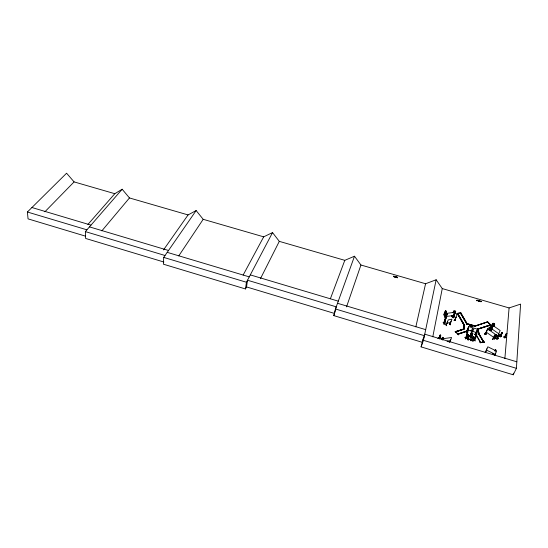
<?xml version="1.0" encoding="UTF-8"?>
<svg xmlns="http://www.w3.org/2000/svg" width="548" height="548" viewBox="0 0 548 548"><rect width="100%" height="100%" fill="white"/><g stroke="black" fill="none" stroke-linecap="round" stroke-linejoin="round"><path stroke-width="0.82" d="M471.225 335.239L470.862 336.102L470.259 335.15M445.003 320.868L445.394 320.005M496.228 335.472L496.022 334.712L493.96 338.582L495.31 338.089M464.231 324.943L464.033 329.019L463.601 328.916L463.807 324.841L464.231 324.943L464.04 329.184L455.34 332.019L455.169 331.698L464.081 329.081L455.34 332.019M444.983 320.121L445.51 319.539L445.168 321.409L445.017 320.039M423.7 337.089L421.083 346.884L513.243 374.791L516.408 368.331L520.6 304.113L509.085 307.942L442.263 288.577L436.153 279.768L425.577 283.741L360.94 265.013L354.494 256.217L344.795 260.334L279.302 241.36L272.534 232.592L263.691 236.839L203.192 219.31L196.143 210.562L163.708 257.402L163.379 264.184L245.483 288.96L246.545 286.933L247.497 280.22L336.232 306.832L334.794 312.634M494.919 350.713L495.776 349.939L495.152 351.172M481.021 301.818L481.082 301.215L480.918 301.715C480.356 299.893 480.418 302.585 480.575 301.195L480.945 301.653M513.243 374.791L513.36 373.161M479.137 300.763L478.973 300.784M478.685 301.058L478.52 300.53M478.308 300.9L478.603 301.153L478.5 300.667M478.603 301.153L478.589 300.647M478.712 300.934L479.205 301.297M476.883 300.742L476.952 300.112L476.986 300.77M477.164 300.489L477.582 300.304L477.534 300.729M478.199 300.468L477.74 300.681M504.859 358.659L509.085 307.942M394.416 276.377L394.67 276.884L394.656 276.425M497.762 335.492L498.968 334.643L498.009 335.828M502.228 332.725C503.194 331.067 498.543 341.315 502.338 332.636M395.197 276.665L394.992 277.11L395.17 276.589M440.613 336.109L440.695 335.397L440.037 335.081L438.818 338.472L440.147 335.177M445.257 311.497L445.49 312.771L446.093 312.134L444.784 315.333L444.168 314.216L445.373 311.004L445.846 310.846L445.976 311.935L444.736 315.251M443.113 337.684C443.113 340.267 441.661 337.219 442.887 337.287L443.127 338.616L442.613 339.904L443.099 338.465M445.414 320.895C445.969 318.422 443.75 321.34 445.449 320.813M445.593 320.429L445.462 319.32M474.52 340.308L475.842 337.301M483.932 341.788L484.062 342.123L480.027 342.603L484.11 342.021L483.692 342.349L478.842 334.205L479.26 334.068L478.027 329.17L477.534 329.108L475.294 334.444M475.623 334.355L475.383 334.547M475.685 333.821L475.616 335.027L475.691 333.835M473.657 340.294L475.349 340.849L473.684 340.226M476.137 334.794L474.479 334.232M474.472 340.424L476.671 335.335L477.445 329.375M475.308 338.568L476.089 332.602M474.123 337.506L472.903 340.781L471.328 340.178M474.28 337.554L473.958 336.821L472.595 337.006M467.93 328.547L466.78 331.8M470.787 338.691L470.664 340.746L470.78 338.828M472.766 337.061L471.273 340.294M474.404 325.827L467.108 323.676L474.472 325.663L474.541 326.457L487.412 321.964M490.583 324.779L477.274 329.238L490.583 324.779L487.693 321.847L474.335 326.238L474.472 325.663M473.047 340.13L472.958 341.356L473.02 340.192M465.697 331.492L467.389 331.978M465.752 337.739L465.684 338.89L465.622 337.643L467.766 332.54L468.615 326.622L466.574 331.848M466.622 331.061L457.868 334.02L466.786 331.382L458.073 334.246L466.622 331.061L466.547 332.259M466.519 332.328L466.574 331.198M471.335 339.623L471.17 340.815L471.314 339.671M471.431 340.329L472.801 337.006M468.074 339.952L468.554 338.027L468.054 339.959M468.232 339.979L468.478 338.13M470.595 339.794L468.424 338.917L470.657 339.582M471.376 337.054L469.636 336.678L470.492 334.643L471.835 334.472L471.732 335.445L470.616 335.116L471.266 334.307M470.677 334.65L469.869 336.602M245.483 288.96L246.436 282.247L272.534 232.592M468.622 335.575L467.3 338.815M468.67 335.492L467.506 338.691M467.465 339.411L467.567 338.205M465.684 338.89L465.827 337.746M466.43 335.78L467.293 329.855M467.259 335.171L467.876 334.739L468.8 335.588L467.417 338.856L465.786 338.315L467.108 335.075L465.978 338.287M487.693 321.847L474.356 326.176L467.054 324.019L467.17 323.512M445.517 321.142L444.839 320.854L445.271 319.847M445.962 311.189L445.64 312.045L445.88 311.065M445.421 320.135L445.079 320.998M446.88 313.84L446.483 314.573L446.812 313.716L446.997 314.792L445.497 318.443L446.894 314.593L446.764 313.497M479.767 301.236L480.322 301.29M432.79 336.815L442.263 288.577M470.65 339.678L468.424 338.993M421.083 346.884L423.46 340.329L436.153 279.768M396.868 277.555L396.978 277.048L397.307 277.672M396.951 277.651L396.958 277.117M397.437 277.781L397.567 277.206L397.355 277.685L397.081 277.151L397.286 277.74M502.139 332.465L501.584 333.239M395.348 277.22L394.813 276.788L395.19 277.048M395.444 276.658C396.074 276.658 395.012 277.356 395.8 277.13M393.423 276.733L393.663 276.165L393.443 276.665M393.868 276.226C393.594 277.439 394.587 275.76 393.717 276.596M415.843 326.841L425.577 283.741M478.856 300.66L479.055 301.304M335.458 308.983L424.426 335.705L422.063 342.253L333.807 315.621L335.458 308.983L354.494 256.217M393.772 276.219L394.06 276.267M394.656 276.487L393.957 276.37M395.238 277.172L395.553 277.22M471.766 326.122L472.328 325.546L471.766 326.122L472.047 326.553L471.938 325.724M469.979 325.533L470.54 324.95L469.979 325.533L470.259 325.957L470.143 325.128M396.793 277.315L396.478 276.918L396.3 277.295M346.528 306.88L360.94 265.013M333.807 315.621L334.588 313.463L246.545 286.933M330.376 298.77L344.795 260.334M443.455 314.189L444.935 314.12M445.373 311.004L444.216 314.319L445.846 310.846L446.017 312.127M444.079 315.408L445.634 315.347L444.106 315.34M444.36 316.84L445.819 316.73M445.12 316.97L446.764 313.518L446.319 314.216L446.75 314.977M443.037 322.669L444.51 322.553M446.435 313.716L445.236 316.86M445.873 318.922L445.086 317.778L445.764 319.005M444.997 318.059L446.545 318.025L445.01 318.004M445.038 319.463L443.88 322.806M437.996 338.397L439.592 338.205L438.016 338.328M445.134 319.532L443.812 322.676M445.469 318.436L447.449 313.244L455.299 312.216L453.189 317.422M443.675 323.916L445.236 323.738L443.709 323.984M445.565 319.669C445.928 322.388 442.64 327.259 445.668 320.484M439.599 338.801L440.688 336.171M439.66 338.911L440.702 335.39L440.647 336.314M446.654 325.704L445.757 324.491L446.572 325.718M441.647 339.342L442.51 337.5M441.709 339.452L442.462 337.369M442.928 339.972L443.428 338.664L451.607 337.506L449.593 342.61M449.524 323.738L450.518 324.868L449.6 323.717M452.326 317.244L453.806 317.196L452.264 317.244M447.463 321.916L446.223 325.149L448.216 319.943L451.99 319.142L449.99 324.169M449.84 324.368L451.1 321.142M452.929 316.73L453.71 317.936L452.984 316.785M453.073 317.361L454.326 314.052L453.354 317.285M456.95 313.422L460.752 312.689M454.867 320.361L456.059 317.045L454.819 320.258M454.792 320.354L456.833 315.189L455.039 312.093L453.189 317.244M457.395 313.792L457.868 313.614L464.32 324.916L463.896 324.95L457.395 313.792L457.813 313.757L464.32 324.916M460.436 313.168L460.916 312.997L467.403 324.272L466.978 324.3L460.436 313.168L460.861 313.141L467.403 324.272M449.764 341.849L450.799 339.445M455.169 331.698L463.875 328.862M455.45 331.814L458.58 334.664L458.286 334.849M463.807 324.841L464.183 325.08M396.67 277.309L396.32 277.233L396.697 277.178M463.896 324.95L457.45 313.648M463.601 328.916L464.088 328.889M466.978 324.3L460.498 313.024M467.054 324.019L474.424 326.012M477.219 300.653L477.397 300.283M477.37 300.352L477.212 300.557M478.205 300.647L477.767 300.53L478.301 300.585M466.478 331.917L468.732 326.615L477.753 329.28L475.438 334.369M470.437 325.546L470.04 325.163L469.876 325.567C469.259 325.992 469.314 324.204 470.526 324.937M469.294 325.656L469.951 325.074L469.787 325.478M469.383 325.738L470.04 325.163M470.218 325.957L470.314 325.533M472.232 326.142L471.828 325.759L471.664 326.156C471.054 326.587 471.116 324.806 472.314 325.526M471.081 326.245L471.739 325.67L471.575 326.067M471.177 326.334L471.828 325.759M466.533 337.938L464.807 337.506L466.526 337.952M472.013 326.553L472.109 326.129M467.417 339.335L467.54 338.267M469.663 336.732L471.355 337.109L469.67 336.671M472.054 335.054L471.184 337.123M471.321 337.164L472.191 335.143L471.835 334.458M472.794 340.685L474.13 337.465M472.766 340.726L474.171 337.417M483.994 342.322L479.144 334.184L478.027 329.17M479.192 334.218L478.692 334.164L477.534 329.108M478.842 334.205L479.185 334.081L484.042 342.226L483.692 342.349M480.206 342.836L484.11 342.021M480.452 342.569L480.795 342.445L480.452 342.569L475.623 334.294L475.965 334.287M484.898 333.246L486.295 334.225M485.74 333.65L484.754 334.287L485.795 333.561M486.686 330.8L485.439 334.102L487.535 328.841L495.056 334.122L492.645 339.212M485.425 334.102L487.836 328.649L492.892 324.916L490.549 330.547L491.974 327.32M485.631 333.814L486.74 331.314M490.405 324.861L487.439 321.902L490.59 325.135L477.514 329.396M489.933 329.56L491.378 330.485L489.981 329.512M490.405 330.444L492.673 325.3L500.18 330.519L496.563 338.76L497.762 338.116M490.885 330.074L489.96 330.78M479.205 301.119L479.048 300.736M485.535 351.953L487.823 346.809L496.639 351.11L494.68 355.405M485.692 352.083L486.973 348.747M492.323 339.644L493.296 338.856L492.357 339.575M495.529 335.28L493.995 338.623L495.598 335.294L496.474 334.575L495.255 338.205L496.577 335.027M495.83 338.726L494.734 337.534L495.851 338.671M495.974 338.171L497.248 339.246M497.57 338.219L498.968 334.67M497.639 338.28L498.954 334.664M498.338 338.739L497.098 337.595L498.372 338.671M501.406 333.931L502.098 332.403M502.208 333.143L501.221 334.027L502.42 332.65M495.735 350.802L495.776 349.939L495.365 350.138M495.728 350.802L495.776 349.966M494.529 355.33L495.741 353.076M505.914 334.266L504.297 337.479L505.503 336.835M505.838 335.006C506.201 332.91 507.503 333.561 505.77 334.294M505.414 336.89L504.359 337.513L506.722 333.383L505.359 337.006M505.448 336.952L506.749 333.773M506.099 337.397L504.783 336.39M260.41 278.754L279.302 241.36M243.141 275.062L263.691 236.839M485.829 351.405L485.144 352.433L485.802 351.474M472.321 334.588L471.554 334.616L472.328 334.595L472.623 333.979M498.358 335.349L498.694 334.862M394.738 276.809L394.711 276.452M394.197 276.665L394.17 276.322M178.744 255.916L203.192 219.31M495.125 350.631L495.474 350.145M502.283 332.307L499.927 336.451L501.036 335.89M496.139 334.739C495.961 335.499 495.159 337.082 495.782 335.78L496.18 335.321L495.248 336.301L495.173 335.876M163.516 249.909L188.074 214.926L196.143 210.562M495.385 335.753L496.248 335.027M440.524 335.198L440.27 336.198L440.578 335.335M101.846 230.866L129.465 197.944L188.074 214.926M501.927 332.513L499.886 336.417L501.091 335.773M506.633 334.218L505.667 335.116L505.544 334.787M163.879 262.026L85.611 238.442L85.365 231.605L122.149 189.231L129.465 197.944M87.899 224.468L114.813 193.697L122.149 189.231M502.057 333.109L501.331 333.492M396.574 277L396.485 277.404M471.033 335.191L470.568 335.814L471.979 335.657M471.212 325.628L472.164 325.957M468.04 334.855L467.684 335.719L468.225 334.917M44.915 211.761L74.096 181.902L114.813 193.697M440.476 334.972L440.023 335.684L440.462 336.499M495.152 335.814L495.817 335.171M495.556 336.541L496.214 335.89L495.125 336.684M85.529 236.161L28.051 218.871L27.4 212.008L66.582 173.209L74.096 181.902M447.99 341.733L448.298 341.431L447.853 341.514M471.102 334.444L470.622 333.917L471.41 333.711M496.262 335.39L495.426 335.671M470.383 335.52L471.451 335.218L471.807 335.869M467.876 334.739L467.232 335.54L467.478 335.958L468.348 335.876L468.437 334.903M473.383 336.664L472.732 337.472L472.972 337.883L473.849 337.801L473.945 336.835M484.829 334.342L485.692 333.574M488.967 329.999L491.488 328.129M494.008 338.452L495.262 338.027M500.372 335.328L501.708 336.356L500.406 335.26M499.954 336.28L502.016 332.526M497.714 338.226L496.618 338.787L498.981 334.657M497.783 336.054L497.913 336.376L498.872 335.472M471.588 336.369L470.232 336.609L469.869 335.958M468.595 336.088L467.807 336.424L466.882 335.575L467.814 336.445M474.095 338.013L472.732 338.185L472.383 337.506M495.07 350.994L495.611 350.09M493.419 338.027L494.536 339.171L493.44 337.972M490.59 325.135L477.301 329.177M446.819 315.306L446.168 315.038L446.141 314.141M445.031 319.443L445.462 319.34L444.839 320.505L445.271 321.279M440.537 336.835L439.873 336.52L439.873 335.602M442.942 339.137L442.27 338.815L442.27 337.89M446.976 323.183L450.737 322.382M445.832 312.319L445.408 311.565M480.027 342.603L483.891 341.884M469.629 324.615L469.903 325.005M469.437 325.019L470.376 325.368M471.417 325.211L471.691 325.601M457.148 313.538L460.909 312.908M477.945 300.797L478.144 300.763M394.526 276.809L394.745 276.589M447.058 341.226L450.319 340.76M446.23 316.477L454.052 315.443M479.795 301.167L480.158 301.311M440.051 335.218L438.818 338.459M467.04 324.156L467.465 324.128M463.957 324.806L464.382 324.772M445.524 320.19L445.36 321.608L444.702 321.327L444.702 320.429M444.86 320.861L445.106 321.244M444.716 321.327L444.695 320.422M445.182 316.737L445.764 317.998M444.318 314.244L444.818 315.244M477.308 300.277L477.589 300.448M478.76 334.006L479.26 334.068M477.945 300.373L478.178 300.551M477.966 329.321L477.466 329.266L478.692 334.164M471.307 340.109L472.972 340.664M467.485 338.739L465.923 338.342M394.3 276.603L394.423 276.774M471.438 332.609L472.225 332.807M471.41 332.65L472.828 333.355L472.869 333.958L472.287 334.294L470.705 333.725L470.609 333.218L471.417 333.013L472.677 333.985M474.465 334.239L476.164 334.732M470.499 330.615L472.76 331.287M467.41 329.848L476.39 332.513M31.935 207.521L90.989 225.125M89.468 226.879L168.503 250.47M250.299 274.891L338.28 301.16M167.209 252.347L249.258 276.877M337.52 303.27L425.7 329.643M27.4 212.008L86.913 229.824M85.365 231.605L165.023 255.491M424.748 334.177L516.833 361.803M163.708 257.402L246.436 282.247M423.46 340.329L516.408 368.331M471.581 334.602L470.499 333.855L471.431 333.636M471.588 330.684L472.835 331.102M444.284 314.107L444.866 315.326M472.225 333.41L470.746 333.266L471.438 334.122L472.239 334.212L472.719 333.355M486.391 350.049L495.166 354.344M498.44 335.369L497.433 336.027L498.392 335.246L498.42 335.643L498.817 334.801M491.268 328.512L498.735 333.732M484.829 333.342L486.268 334.294M486.138 332.061L493.632 337.342M495.885 338.267L497.221 339.315M487.645 321.95L490.535 324.875M496.461 334.588L496.056 335.856L495.221 336.136M494.926 336.321L495.139 336.698M455.703 331.732L458.539 334.766M445.688 317.991L445.072 316.867M471.664 326.156L471.938 326.526M469.876 325.567L470.15 325.937M470.225 335.903L471.342 336.171L471.438 335.218M478.884 334.109L483.74 342.247M476.37 334.972L480.747 342.541M453.785 315.319L455.573 318.415M505.763 334.561L506.708 333.396L506.852 333.718M443.928 322.662L444.462 323.847M448.285 341.411L448.531 341.836M454.08 315.819A1.069 0.658 20.6 0 1 453.086 316.223A1.069 0.658 20.6 0 1 452.038 315.415M453.566 316.011A1.075 0.664 20.6 0 1 453.552 316.888A1.075 0.664 20.6 0 1 452.244 316.744A1.075 0.664 20.6 0 1 451.805 315.812A1.075 0.658 20.6 0 0 452.258 316.717A1.075 0.658 20.6 0 0 453.566 316.86A1.075 0.658 20.6 0 0 453.58 315.977M454.162 314.504A1.075 0.658 20.5 0 1 453.902 314.497M454.134 315.73A1.089 0.671 20.6 0 1 453.128 316.134A1.089 0.671 20.6 0 1 452.066 315.319M453.621 315.21A1.075 0.658 20.5 0 1 453.354 315.155M454.45 313.757A1.075 0.658 20.5 0 1 453.915 313.703M452.99 312.744A1.075 0.658 20.5 0 1 453.367 312.367M455.162 311.894A1.075 0.658 20.5 0 1 455.018 312.826M454.792 312.867A1.075 0.658 20.5 0 1 454.532 312.867M453.997 312.709A1.075 0.658 20.5 0 1 453.333 311.942A1.075 0.658 20.5 0 1 453.936 311.435M454.491 313.675A1.089 0.671 20.5 0 1 453.956 313.614M453.018 312.648A1.089 0.671 20.5 0 1 453.395 312.257M455.018 311.579A1.075 0.658 20.5 0 1 455.08 312.675M454.847 312.723A1.075 0.658 20.5 0 1 454.593 312.716M454.319 312.661A1.075 0.658 20.5 0 1 453.401 311.887A1.075 0.658 20.5 0 1 453.991 311.285M492.467 328.951A1.096 0.664 22.6 0 1 490.987 328.526M492.474 329.101A1.096 0.664 22.6 0 1 491.522 329.704A1.096 0.664 22.6 0 1 490.405 328.69M492.481 327.17A1.103 0.664 22.5 0 1 492.214 327.074M491.515 326.375A1.103 0.664 22.5 0 1 492.337 325.759M492.289 328.91A1.11 0.671 22.6 0 1 491.227 328.601M491.282 326.772A1.096 0.664 22.6 0 0 491.166 326.909A1.096 0.664 22.6 0 1 491.351 326.629M491.474 326.266A1.089 0.658 22.5 0 1 491.823 325.875M494.022 324.628A1.103 0.664 22.5 0 1 493.796 325.622A1.103 0.664 22.5 0 1 492.268 324.909A1.103 0.664 22.5 0 1 493.029 324.163M493.96 325.985A1.117 0.671 22.5 0 1 493.604 326.389M492.837 326.375A1.117 0.671 22.5 0 1 492.563 326.272M492.81 324.046A1.117 0.671 22.5 0 0 492.378 324.943A1.117 0.671 22.5 0 0 493.919 325.519A1.117 0.671 22.5 0 0 494.077 324.526A1.103 0.664 22.5 0 1 493.933 325.457A1.103 0.664 22.5 0 1 492.419 324.889A1.103 0.664 22.5 0 1 492.837 324.005M493.899 326.081A1.103 0.664 22.5 0 1 493.727 326.382M491.919 325.861A1.103 0.664 22.5 0 1 492.385 325.039M493.94 326.033A1.117 0.671 22.5 0 1 493.769 326.334M445.195 320.176L445.175 320.655L445.195 320.176M471.609 334.486L471.068 335.294L471.609 334.486M442.599 338.02C442.716 339.513 443.325 336.383 442.599 338.02M473.732 336.842L473.184 337.65L473.732 336.842M496.07 335.157L495.55 336.054L496.07 335.157M455.628 320.251L454.087 320.436L455.628 320.251M472.273 328.759L471.814 329.869L473.356 330.328L473.821 329.218L472.273 328.759M489.638 327.978L489.159 329.081L490.508 327.334L489.638 327.978M499.297 335.835L500.543 336.972L499.29 335.842M492.707 353.405L493.892 354.638L492.693 353.419M503.715 336.897L504.961 338.034L503.701 336.91M470.869 335.068L470.088 335.445L470.876 335.081M453.881 311.586A1.075 0.658 20.5 0 0 455.648 311.785A1.075 0.658 20.5 0 0 454.511 310.62A1.075 0.658 20.5 0 0 453.881 311.586M492.837 324.306A1.103 0.664 22.5 0 0 494.618 324.498A1.103 0.664 22.5 0 0 493.406 323.299A1.103 0.664 22.5 0 0 492.837 324.306M492.816 324.348A1.103 0.658 22.5 0 0 494.597 324.539A1.103 0.658 22.5 0 0 493.385 323.347A1.103 0.658 22.5 0 0 492.816 324.348M492.419 324.937A1.117 0.671 22.5 0 0 491.946 325.765A1.117 0.671 22.5 0 1 492.399 324.978"/></g></svg>
